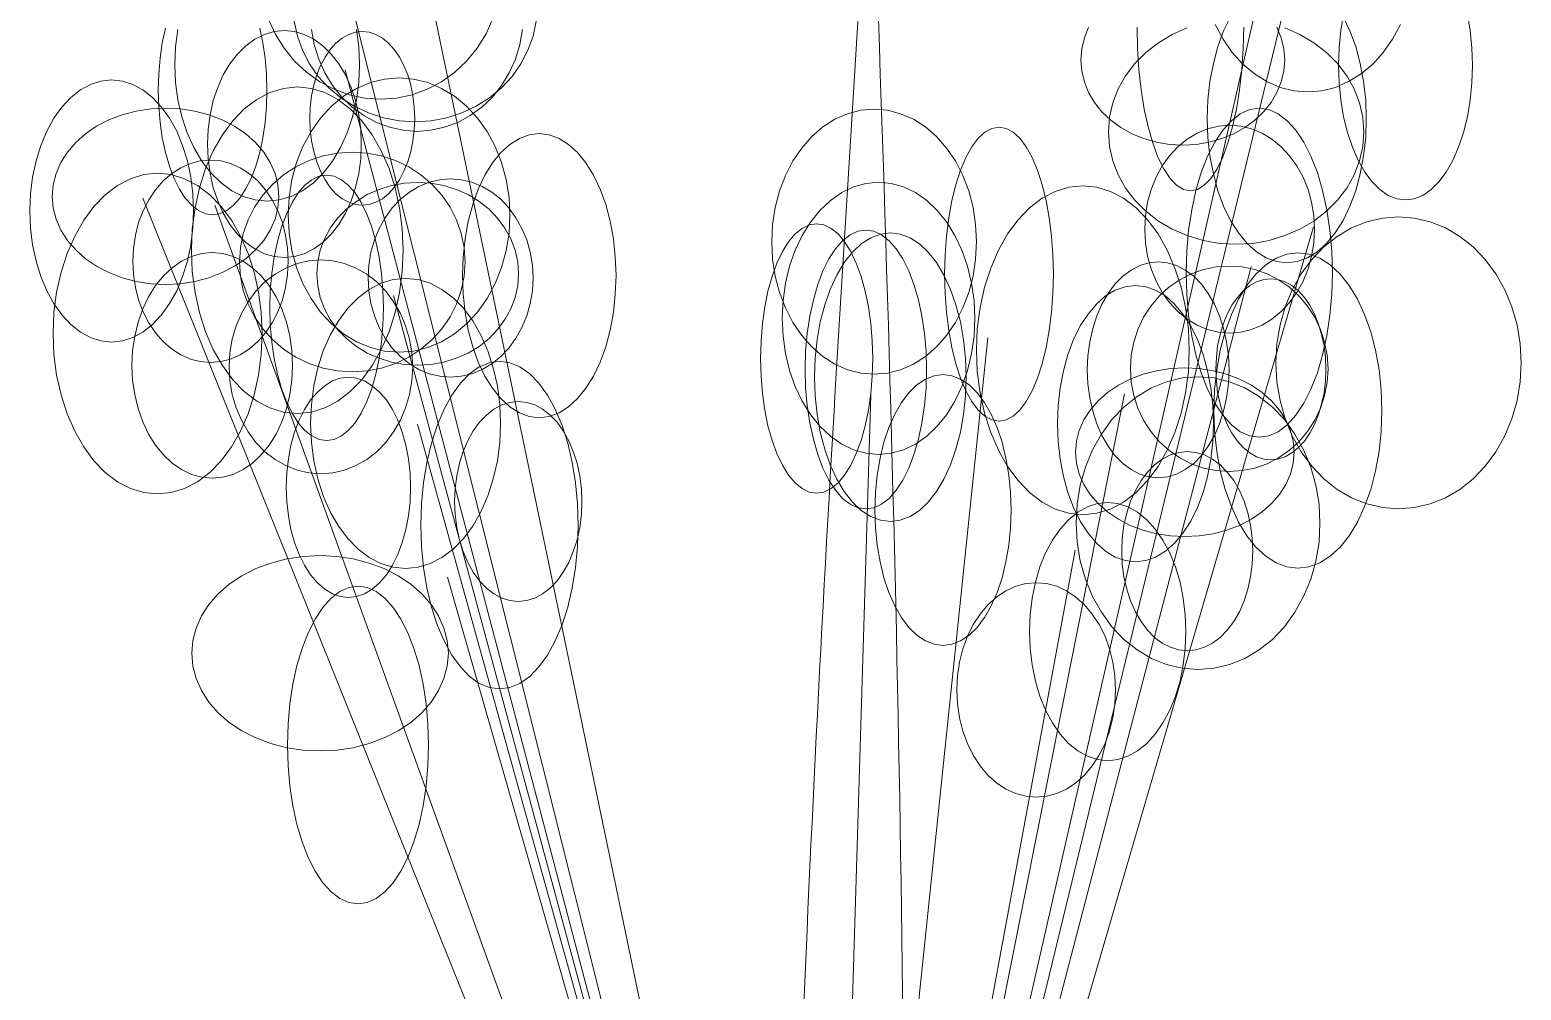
# Model space of a CAD drawing. Header units: millimetres. Extents: x -1800 to 33200, y -8500 to 38400.
# Drawn here: x 1667 to 2911, y 32391 to 33192 of the extents above; entities that cross this region are included whole.
import ezdxf

# ---------------------------------------------------------------- set-up
doc = ezdxf.new("R2010")
doc.units = ezdxf.units.MM
doc.layers.add('E-PLANT', color=3, linetype='Continuous', lineweight=13)

msp = doc.modelspace()

# ---------------------------------------------------------------- linework, layer by layer
at = {"layer": 'E-PLANT'}
for q in [(1798.9, 33759.6), (2818.9, 33647.3), (1978.9, 33329), (2690.4, 33215.1), (1930.2, 33159), (1761.4, 33052), (1821.5, 33046.1), (2737.3, 33028.1), (2685.4, 32994.9), (1970.3, 32970.8), (2465.8, 32935.6), (2579.9, 32888.7), (2368.2, 32887.7), (1990.4, 32863.4), (2538.8, 32758.5), (2015.3, 32735.8)]:
    msp.add_line((2330.8, 31636), q, dxfattribs=at)
for points in [[(2053.3, 33201.7), (2047.5, 33188.9), (2040.1, 33177.1), (2031.3, 33166.3), (2021.4, 33157), (2010.3, 33149), (1998.4, 33142.8), (1985.9, 33138.2), (1972.9, 33135.4), (1959.6, 33134.5), (1946.4, 33135.4), (1933.4, 33138.2), (1920.8, 33142.8), (1908.9, 33149), (1897.9, 33157), (1887.9, 33166.3), (1879.1, 33177.1), (1871.8, 33188.9), (1865.9, 33201.7)], [(2089.3, 33199.6), (2086.7, 33187.2), (2082.5, 33175.3), (2076.6, 33164), (2069.2, 33153.5), (2060.4, 33144), (2050.4, 33135.7), (2039.3, 33128.7), (2027.4, 33123.1), (2014.8, 33119), (2001.7, 33116.6), (1988.5, 33115.7), (1975.2, 33116.6), (1962.1, 33119), (1949.5, 33123.1), (1937.6, 33128.7), (1926.5, 33135.7), (1916.5, 33144), (1907.7, 33153.5), (1900.3, 33164), (1894.5, 33175.3), (1890.2, 33187.2), (1887.6, 33199.6)], [(2762, 33203.3), (2767.7, 33191.5), (2772.6, 33178.4), (2776.4, 33164.3), (2779.2, 33149.4), (2780.9, 33134), (2781.4, 33118.3), (2781.4, 33118.3), (2780.9, 33102.6), (2779.2, 33087.2), (2776.4, 33072.3), (2772.6, 33058.2), (2767.7, 33045.2), (2762, 33033.3), (2755.5, 33023), (2748.3, 33014.2), (2740.5, 33007.3), (2732.3, 33002.2), (2723.8, 32999.2), (2715.1, 32998.1), (2706.5, 32999.2), (2698, 33002.2), (2689.8, 33007.3), (2682, 33014.2), (2674.8, 33023), (2668.2, 33033.3), (2662.5, 33045.2), (2657.7, 33058.2), (2653.9, 33072.3), (2651.1, 33087.2), (2649.4, 33102.6), (2648.8, 33118.3), (2649.4, 33134), (2651.1, 33149.4), (2653.9, 33164.3), (2657.7, 33178.4), (2662.5, 33191.5), (2668.2, 33203.3)], [(2865.7, 33205.7), (2868.1, 33191.8), (2869.5, 33177.4), (2870, 33162.8), (2870, 33162.8), (2869.5, 33148.1), (2868.1, 33133.7), (2865.7, 33119.8), (2862.5, 33106.6), (2858.4, 33094.4), (2853.6, 33083.4), (2848.1, 33073.7), (2842, 33065.5), (2835.5, 33059.1), (2828.6, 33054.3), (2821.4, 33051.5), (2814.1, 33050.5), (2806.8, 33051.5), (2799.6, 33054.3), (2792.7, 33059.1), (2786.2, 33065.5), (2780.1, 33073.7), (2774.6, 33083.4), (2769.8, 33094.4), (2765.7, 33106.6), (2762.5, 33119.8), (2760.1, 33133.7), (2758.7, 33148.1), (2758.2, 33162.8), (2758.7, 33177.4), (2760.1, 33191.8), (2762.5, 33205.7)], [(1858.8, 33193.8), (1861.4, 33181.6), (1863.3, 33168.8), (1864.5, 33155.4), (1864.9, 33141.9), (1864.9, 33141.9), (1864.5, 33128.3), (1863.3, 33115), (1861.4, 33102.2), (1858.8, 33090), (1855.5, 33078.7), (1851.6, 33068.5), (1847.1, 33059.5), (1842.2, 33052), (1836.9, 33046), (1831.3, 33041.6), (1825.4, 33039), (1819.5, 33038.1), (1813.6, 33039), (1807.8, 33041.6), (1802.2, 33046), (1796.8, 33052), (1791.9, 33059.5), (1787.4, 33068.5), (1783.5, 33078.7), (1780.2, 33090), (1777.6, 33102.2), (1775.7, 33115), (1774.6, 33128.3), (1774.2, 33141.9), (1774.6, 33155.4), (1775.7, 33168.8), (1777.6, 33181.6), (1780.2, 33193.8)], [(1939.5, 33192.7), (1941.4, 33178.2), (1942.1, 33163.3), (1942.1, 33163.3), (1941.4, 33148.5), (1939.5, 33133.9), (1936.2, 33119.8), (1931.8, 33106.4), (1926.2, 33094.1), (1919.5, 33082.9), (1912, 33073.1), (1903.6, 33064.8), (1894.5, 33058.2), (1885, 33053.5), (1875.1, 33050.6), (1865.1, 33049.6), (1855, 33050.6), (1845.1, 33053.5), (1835.6, 33058.2), (1826.6, 33064.8), (1818.2, 33073.1), (1810.6, 33082.9), (1804, 33094.1), (1798.4, 33106.4), (1793.9, 33119.8), (1790.7, 33133.9), (1788.7, 33148.5), (1788, 33163.3), (1788.7, 33178.2), (1790.7, 33192.7)], [(2078, 33192.6), (2075.8, 33180.1), (2072.1, 33168), (2066.9, 33156.5), (2060.5, 33145.9), (2052.8, 33136.3), (2044.1, 33127.9), (2034.4, 33120.8), (2024, 33115.2), (2013, 33111.1), (2001.6, 33108.6), (1990, 33107.7), (1978.5, 33108.6), (1967.1, 33111.1), (1956.1, 33115.2), (1945.7, 33120.8), (1936, 33127.9), (1927.3, 33136.3), (1919.6, 33145.9), (1913.2, 33156.5), (1908, 33168), (1904.3, 33180.1), (1902, 33192.6)], [(2706.9, 33194.6), (2710.5, 33185.8), (2712.6, 33176.6), (2713.4, 33167.3), (2713.4, 33167.3), (2712.6, 33158.1), (2710.5, 33148.9), (2706.9, 33140.1), (2702, 33131.8), (2695.8, 33124), (2688.5, 33117), (2680.1, 33110.9), (2670.9, 33105.7), (2660.9, 33101.6), (2650.4, 33098.6), (2639.5, 33096.8), (2628.4, 33096.2), (2617.3, 33096.8), (2606.4, 33098.6), (2595.9, 33101.6), (2585.9, 33105.7), (2576.7, 33110.9), (2568.4, 33117), (2561, 33124), (2554.9, 33131.8), (2549.9, 33140.1), (2546.4, 33148.9), (2544.2, 33158.1), (2543.5, 33167.3), (2544.2, 33176.6), (2546.4, 33185.8), (2549.9, 33194.6)], [(2713.6, 33193.9), (2726.1, 33188.4), (2737.7, 33181.6), (2748.2, 33173.5), (2757.3, 33164.3), (2765.1, 33154.1), (2771.2, 33143.1), (2775.7, 33131.5), (2778.4, 33119.5), (2779.3, 33107.3), (2779.3, 33107.3), (2778.4, 33095), (2775.7, 33083), (2771.2, 33071.4), (2765.1, 33060.4), (2757.3, 33050.2), (2748.2, 33041), (2737.7, 33032.9), (2726.1, 33026.1), (2713.6, 33020.7), (2700.4, 33016.7), (2686.8, 33014.3), (2672.9, 33013.5), (2659, 33014.3), (2645.3, 33016.7), (2632.1, 33020.7), (2619.7, 33026.1), (2608.1, 33032.9), (2597.6, 33041), (2588.4, 33050.2), (2580.7, 33060.4), (2574.5, 33071.4), (2570.1, 33083), (2567.3, 33095), (2566.4, 33107.3), (2567.3, 33119.5), (2570.1, 33131.5), (2574.5, 33143.1), (2580.7, 33154.1), (2588.4, 33164.3), (2597.6, 33173.5), (2608.1, 33181.6), (2619.7, 33188.4), (2632.1, 33193.9)], [(2679.2, 33194.5), (2678.8, 33176.7), (2677.6, 33159.2), (2675.8, 33142.3), (2673.2, 33126.3), (2670, 33111.5), (2666.1, 33098.1), (2661.8, 33086.3), (2657, 33076.4), (2651.7, 33068.5), (2646.2, 33062.8), (2640.6, 33059.3), (2634.8, 33058.1), (2629, 33059.3), (2623.3, 33062.8), (2617.8, 33068.5), (2612.6, 33076.4), (2607.7, 33086.3), (2603.4, 33098.1), (2599.5, 33111.5), (2596.3, 33126.3), (2593.7, 33142.3), (2591.9, 33159.2), (2590.7, 33176.7), (2590.4, 33194.5)], [(2809.8, 33196.8), (2803.3, 33184.6), (2795.6, 33173.5), (2786.9, 33163.8), (2777.2, 33155.7), (2766.7, 33149.2), (2755.7, 33144.4), (2744.3, 33141.6), (2732.6, 33140.6), (2721, 33141.6), (2709.6, 33144.4), (2698.6, 33149.2), (2688.1, 33155.7), (2678.4, 33163.8), (2669.7, 33173.5), (2662, 33184.6), (2655.5, 33196.8)]]:
    msp.add_lwpolyline(points, dxfattribs=at)
for points in [[(1943.5, 33097.1), (1943, 33084.7), (1941.4, 33072.6), (1938.7, 33060.8), (1935, 33049.7), (1930.3, 33039.4), (1924.8, 33030.1), (1918.5, 33021.9), (1911.5, 33015.1), (1904, 33009.6), (1896, 33005.6), (1887.8, 33003.2), (1879.4, 33002.4), (1871, 33003.2), (1862.8, 33005.6), (1854.9, 33009.6), (1847.3, 33015.1), (1840.4, 33021.9), (1834, 33030.1), (1828.5, 33039.4), (1823.9, 33049.7), (1820.1, 33060.8), (1817.4, 33072.6), (1815.8, 33084.7), (1815.3, 33097.1), (1815.8, 33109.4), (1817.4, 33121.6), (1820.1, 33133.3), (1823.9, 33144.4), (1828.5, 33154.7), (1834, 33164), (1840.4, 33172.2), (1847.3, 33179.1), (1854.9, 33184.6), (1862.8, 33188.5), (1871, 33191), (1879.4, 33191.8), (1887.8, 33191), (1896, 33188.5), (1904, 33184.6), (1911.5, 33179.1), (1918.5, 33172.2), (1924.8, 33164), (1930.3, 33154.7), (1935, 33144.4), (1938.7, 33133.3), (1941.4, 33121.6), (1943, 33109.4), (1943.5, 33097.1)], [(1988.1, 33118.5), (1987.7, 33109), (1986.6, 33099.7), (1984.8, 33090.8), (1982.3, 33082.3), (1979.1, 33074.4), (1975.3, 33067.3), (1971, 33061), (1966.2, 33055.7), (1961.1, 33051.5), (1955.7, 33048.5), (1950, 33046.6), (1944.3, 33046), (1938.6, 33046.6), (1933, 33048.5), (1927.6, 33051.5), (1922.4, 33055.7), (1917.7, 33061), (1913.4, 33067.3), (1909.6, 33074.4), (1906.4, 33082.3), (1903.9, 33090.8), (1902, 33099.7), (1900.9, 33109), (1900.5, 33118.5), (1900.9, 33128), (1902, 33137.3), (1903.9, 33146.2), (1906.4, 33154.7), (1909.6, 33162.6), (1913.4, 33169.7), (1917.7, 33176), (1922.4, 33181.3), (1927.6, 33185.5), (1933, 33188.5), (1938.6, 33190.4), (1944.3, 33191), (1950, 33190.4), (1955.7, 33188.5), (1961.1, 33185.5), (1966.2, 33181.3), (1971, 33176), (1975.3, 33169.7), (1979.1, 33162.6), (1982.3, 33154.7), (1984.8, 33146.2), (1986.6, 33137.3), (1987.7, 33128), (1988.1, 33118.5)], [(1803.7, 33041.3), (1803.1, 33027), (1801.3, 33013), (1798.5, 32999.5), (1794.5, 32986.7), (1789.6, 32974.8), (1783.7, 32964), (1777, 32954.6), (1769.5, 32946.7), (1761.5, 32940.3), (1753.1, 32935.7), (1744.3, 32933), (1735.4, 32932), (1726.5, 32933), (1717.8, 32935.7), (1709.3, 32940.3), (1701.3, 32946.7), (1693.9, 32954.6), (1687.2, 32964), (1681.3, 32974.8), (1676.3, 32986.7), (1672.4, 32999.5), (1669.5, 33013), (1667.8, 33027), (1667.2, 33041.3), (1667.8, 33055.6), (1669.5, 33069.6), (1672.4, 33083.1), (1676.3, 33095.9), (1681.3, 33107.8), (1687.2, 33118.6), (1693.9, 33128), (1701.3, 33135.9), (1709.3, 33142.3), (1717.8, 33146.9), (1726.5, 33149.6), (1735.4, 33150.6), (1744.3, 33149.6), (1753.1, 33146.9), (1761.5, 33142.3), (1769.5, 33135.9), (1777, 33128), (1783.7, 33118.6), (1789.6, 33107.8), (1794.5, 33095.9), (1798.5, 33083.1), (1801.3, 33069.6), (1803.1, 33055.6), (1803.7, 33041.3)], [(2067.5, 33037.9), (2066.7, 33022.9), (2064.4, 33008.3), (2060.5, 32994.1), (2055.1, 32980.7), (2048.4, 32968.3), (2040.4, 32957), (2031.3, 32947.2), (2021.3, 32938.8), (2010.4, 32932.2), (1999, 32927.4), (1987.1, 32924.5), (1975, 32923.5), (1963, 32924.5), (1951.1, 32927.4), (1939.6, 32932.2), (1928.8, 32938.8), (1918.7, 32947.2), (1909.6, 32957), (1901.7, 32968.3), (1894.9, 32980.7), (1889.6, 32994.1), (1885.7, 33008.3), (1883.3, 33022.9), (1882.5, 33037.9), (1883.3, 33052.8), (1885.7, 33067.5), (1889.6, 33081.6), (1894.9, 33095), (1901.7, 33107.5), (1909.6, 33118.7), (1918.7, 33128.6), (1928.8, 33136.9), (1939.6, 33143.5), (1951.1, 33148.3), (1963, 33151.2), (1975, 33152.2), (1987.1, 33151.2), (1999, 33148.3), (2010.4, 33143.5), (2021.3, 33136.9), (2031.3, 33128.6), (2040.4, 33118.7), (2048.4, 33107.5), (2055.1, 33095), (2060.5, 33081.6), (2064.4, 33067.5), (2066.7, 33052.8), (2067.5, 33037.9)], [(1978.5, 33008.6), (1977.7, 32990.8), (1975.5, 32973.3), (1971.8, 32956.5), (1966.7, 32940.5), (1960.2, 32925.7), (1952.6, 32912.3), (1943.9, 32900.6), (1934.3, 32890.7), (1924, 32882.8), (1913, 32877.1), (1901.7, 32873.6), (1890.2, 32872.5), (1878.7, 32873.6), (1867.3, 32877.1), (1856.4, 32882.8), (1846, 32890.7), (1836.4, 32900.6), (1827.7, 32912.3), (1820.1, 32925.7), (1813.7, 32940.5), (1808.6, 32956.5), (1804.9, 32973.3), (1802.6, 32990.8), (1801.9, 33008.6), (1802.6, 33026.3), (1804.9, 33043.8), (1808.6, 33060.6), (1813.7, 33076.6), (1820.1, 33091.4), (1827.7, 33104.8), (1836.4, 33116.5), (1846, 33126.4), (1856.4, 33134.3), (1867.3, 33140), (1878.7, 33143.5), (1890.2, 33144.7), (1901.7, 33143.5), (1913, 33140), (1924, 33134.3), (1934.3, 33126.4), (1943.9, 33116.5), (1952.6, 33104.8), (1960.2, 33091.4), (1966.7, 33076.6), (1971.8, 33060.6), (1975.5, 33043.8), (1977.7, 33026.3), (1978.5, 33008.6)], [(1874.8, 33053.5), (1874, 33043.9), (1871.6, 33034.5), (1867.6, 33025.4), (1862.2, 33016.8), (1855.3, 33008.8), (1847.2, 33001.5), (1837.9, 32995.2), (1827.6, 32989.9), (1816.5, 32985.6), (1804.8, 32982.5), (1792.7, 32980.6), (1780.3, 32980), (1768, 32980.6), (1755.9, 32982.5), (1744.2, 32985.6), (1733.1, 32989.9), (1722.8, 32995.2), (1713.5, 33001.5), (1705.4, 33008.8), (1698.5, 33016.8), (1693, 33025.4), (1689.1, 33034.5), (1686.7, 33043.9), (1685.9, 33053.5), (1686.7, 33063.1), (1689.1, 33072.6), (1693, 33081.7), (1698.5, 33090.3), (1705.4, 33098.3), (1713.5, 33105.5), (1722.8, 33111.9), (1733.1, 33117.2), (1744.2, 33121.5), (1755.9, 33124.6), (1768, 33126.5), (1780.3, 33127.1), (1792.7, 33126.5), (1804.8, 33124.6), (1816.5, 33121.5), (1827.6, 33117.2), (1837.9, 33111.9), (1847.2, 33105.5), (1855.3, 33098.3), (1862.2, 33090.3), (1867.6, 33081.7), (1871.6, 33072.6), (1874, 33063.1), (1874.8, 33053.5)], [(2456.5, 33015.7), (2455.7, 33001.2), (2453.6, 32987), (2450, 32973.4), (2445, 32960.4), (2438.8, 32948.4), (2431.5, 32937.5), (2423.1, 32928), (2413.8, 32919.9), (2403.8, 32913.5), (2393.2, 32908.9), (2382.2, 32906.1), (2371.1, 32905.1), (2360, 32906.1), (2349, 32908.9), (2338.4, 32913.5), (2328.4, 32919.9), (2319.1, 32928), (2310.7, 32937.5), (2303.4, 32948.4), (2297.2, 32960.4), (2292.2, 32973.4), (2288.6, 32987), (2286.4, 33001.2), (2285.7, 33015.7), (2286.4, 33030.1), (2288.6, 33044.3), (2292.2, 33058), (2297.2, 33070.9), (2303.4, 33083), (2310.7, 33093.8), (2319.1, 33103.4), (2328.4, 33111.4), (2338.4, 33117.8), (2349, 33122.4), (2360, 33125.3), (2371.1, 33126.2), (2382.2, 33125.3), (2393.2, 33122.4), (2403.8, 33117.8), (2413.8, 33111.4), (2423.1, 33103.4), (2431.5, 33093.8), (2438.8, 33083), (2445, 33070.9), (2450, 33058), (2453.6, 33044.3), (2455.7, 33030.1), (2456.5, 33015.7)], [(2753.2, 32989.8), (2752.6, 32971.9), (2751.1, 32954.3), (2748.5, 32937.3), (2745, 32921.2), (2740.6, 32906.3), (2735.3, 32892.8), (2729.3, 32880.9), (2722.7, 32871), (2715.5, 32863), (2708, 32857.2), (2700.2, 32853.7), (2692.2, 32852.6), (2684.2, 32853.7), (2676.4, 32857.2), (2668.9, 32863), (2661.7, 32871), (2655.1, 32880.9), (2649.1, 32892.8), (2643.8, 32906.3), (2639.4, 32921.2), (2635.9, 32937.3), (2633.3, 32954.3), (2631.8, 32971.9), (2631.2, 32989.8), (2631.8, 33007.7), (2633.3, 33025.3), (2635.9, 33042.3), (2639.4, 33058.4), (2643.8, 33073.4), (2649.1, 33086.9), (2655.1, 33098.7), (2661.7, 33108.7), (2668.9, 33116.6), (2676.4, 33122.4), (2684.2, 33125.9), (2692.2, 33127), (2700.2, 33125.9), (2708, 33122.4), (2715.5, 33116.6), (2722.7, 33108.7), (2729.3, 33098.7), (2735.3, 33086.9), (2740.6, 33073.4), (2745, 33058.4), (2748.5, 33042.3), (2751.1, 33025.3), (2752.6, 33007.7), (2753.2, 32989.8)], [(2520.6, 32988.6), (2520.2, 32972.6), (2519, 32956.8), (2517.1, 32941.6), (2514.5, 32927.3), (2511.2, 32913.9), (2507.3, 32901.8), (2502.8, 32891.3), (2497.9, 32882.4), (2492.6, 32875.3), (2486.9, 32870.1), (2481.1, 32867), (2475.2, 32865.9), (2469.3, 32867), (2463.4, 32870.1), (2457.8, 32875.3), (2452.5, 32882.4), (2447.6, 32891.3), (2443.1, 32901.8), (2439.2, 32913.9), (2435.9, 32927.3), (2433.3, 32941.6), (2431.4, 32956.8), (2430.2, 32972.6), (2429.8, 32988.6), (2430.2, 33004.6), (2431.4, 33020.3), (2433.3, 33035.5), (2435.9, 33049.9), (2439.2, 33063.2), (2443.1, 33075.3), (2447.6, 33085.9), (2452.5, 33094.8), (2457.8, 33101.9), (2463.4, 33107.1), (2469.3, 33110.2), (2475.2, 33111.2), (2481.1, 33110.2), (2486.9, 33107.1), (2492.6, 33101.9), (2497.9, 33094.8), (2502.8, 33085.9), (2507.3, 33075.3), (2511.2, 33063.2), (2514.5, 33049.9), (2517.1, 33035.5), (2519, 33020.3), (2520.2, 33004.6), (2520.6, 32988.6)], [(2738.2, 33026.1), (2737.6, 33014.8), (2735.8, 33003.7), (2732.9, 32993), (2728.8, 32982.8), (2723.6, 32973.4), (2717.5, 32964.9), (2710.5, 32957.4), (2702.8, 32951.1), (2694.5, 32946.1), (2685.8, 32942.4), (2676.7, 32940.2), (2667.5, 32939.5), (2658.2, 32940.2), (2649.1, 32942.4), (2640.4, 32946.1), (2632.1, 32951.1), (2624.4, 32957.4), (2617.4, 32964.9), (2611.3, 32973.4), (2606.2, 32982.8), (2602.1, 32993), (2599.1, 33003.7), (2597.3, 33014.8), (2596.7, 33026.1), (2597.3, 33037.5), (2599.1, 33048.6), (2602.1, 33059.3), (2606.2, 33069.5), (2611.3, 33078.9), (2617.4, 33087.4), (2624.4, 33094.9), (2632.1, 33101.2), (2640.4, 33106.2), (2649.1, 33109.9), (2658.2, 33112.1), (2667.5, 33112.8), (2676.7, 33112.1), (2685.8, 33109.9), (2694.5, 33106.2), (2702.8, 33101.2), (2710.5, 33094.9), (2717.5, 33087.4), (2723.6, 33078.9), (2728.8, 33069.5), (2732.9, 33059.3), (2735.8, 33048.6), (2737.6, 33037.5), (2738.2, 33026.1)], [(2155.9, 32987.4), (2155.3, 32971.9), (2153.7, 32956.7), (2151, 32942), (2147.3, 32928.1), (2142.6, 32915.2), (2137.1, 32903.6), (2130.8, 32893.4), (2123.9, 32884.8), (2116.3, 32877.9), (2108.4, 32872.9), (2100.2, 32869.9), (2091.9, 32868.9), (2083.5, 32869.9), (2075.3, 32872.9), (2067.4, 32877.9), (2059.9, 32884.8), (2052.9, 32893.4), (2046.6, 32903.6), (2041.1, 32915.2), (2036.4, 32928.1), (2032.7, 32942), (2030, 32956.7), (2028.4, 32971.9), (2027.9, 32987.4), (2028.4, 33002.8), (2030, 33018), (2032.7, 33032.7), (2036.4, 33046.6), (2041.1, 33059.5), (2046.6, 33071.1), (2052.9, 33081.4), (2059.9, 33090), (2067.4, 33096.8), (2075.3, 33101.8), (2083.5, 33104.8), (2091.9, 33105.8), (2100.2, 33104.8), (2108.4, 33101.8), (2116.3, 33096.8), (2123.9, 33090), (2130.8, 33081.4), (2137.1, 33071.1), (2142.6, 33059.5), (2147.3, 33046.6), (2151, 33032.7), (2153.7, 33018), (2155.3, 33002.8), (2155.9, 32987.4)], [(2030.1, 32998.7), (2029.3, 32986.8), (2026.9, 32975), (2022.9, 32963.7), (2017.5, 32952.9), (2010.7, 32943), (2002.5, 32934), (1993.3, 32926.1), (1983.1, 32919.4), (1972, 32914.1), (1960.4, 32910.2), (1948.3, 32907.9), (1936, 32907.1), (1923.7, 32907.9), (1911.7, 32910.2), (1900, 32914.1), (1889, 32919.4), (1878.7, 32926.1), (1869.5, 32934), (1861.4, 32943), (1854.5, 32952.9), (1849.1, 32963.7), (1845.1, 32975), (1842.7, 32986.8), (1841.9, 32998.7), (1842.7, 33010.7), (1845.1, 33022.4), (1849.1, 33033.8), (1854.5, 33044.5), (1861.4, 33054.5), (1869.5, 33063.5), (1878.7, 33071.4), (1889, 33078), (1900, 33083.3), (1911.7, 33087.2), (1923.7, 33089.5), (1936, 33090.3), (1948.3, 33089.5), (1960.4, 33087.2), (1972, 33083.3), (1983.1, 33078), (1993.3, 33071.4), (2002.5, 33063.5), (2010.7, 33054.5), (2017.5, 33044.5), (2022.9, 33033.8), (2026.9, 33022.4), (2029.3, 33010.7), (2030.1, 32998.7)], [(1882.6, 32999.3), (1882.1, 32988.3), (1880.4, 32977.5), (1877.7, 32967.1), (1873.9, 32957.2), (1869.2, 32948), (1863.6, 32939.7), (1857.3, 32932.4), (1850.2, 32926.3), (1842.6, 32921.4), (1834.6, 32917.8), (1826.3, 32915.7), (1817.8, 32915), (1809.3, 32915.7), (1801, 32917.8), (1793, 32921.4), (1785.4, 32926.3), (1778.4, 32932.4), (1772, 32939.7), (1766.4, 32948), (1761.7, 32957.2), (1757.9, 32967.1), (1755.2, 32977.5), (1753.5, 32988.3), (1753, 32999.3), (1753.5, 33010.4), (1755.2, 33021.2), (1757.9, 33031.6), (1761.7, 33041.5), (1766.4, 33050.7), (1772, 33059), (1778.4, 33066.3), (1785.4, 33072.4), (1793, 33077.3), (1801, 33080.9), (1809.3, 33083), (1817.8, 33083.7), (1826.3, 33083), (1834.6, 33080.9), (1842.6, 33077.3), (1850.2, 33072.4), (1857.3, 33066.3), (1863.6, 33059), (1869.2, 33050.7), (1873.9, 33041.5), (1877.7, 33031.6), (1880.4, 33021.2), (1882.1, 33010.4), (1882.6, 32999.3)], [(1860.8, 32939), (1860, 32921.6), (1857.8, 32904.4), (1854.1, 32887.9), (1849.1, 32872.2), (1842.8, 32857.6), (1835.3, 32844.5), (1826.7, 32832.9), (1817.2, 32823.2), (1807, 32815.5), (1796.2, 32809.9), (1785, 32806.5), (1773.7, 32805.3), (1762.3, 32806.5), (1751.1, 32809.9), (1740.3, 32815.5), (1730.1, 32823.2), (1720.6, 32832.9), (1712.1, 32844.5), (1704.6, 32857.6), (1698.2, 32872.2), (1693.2, 32887.9), (1689.5, 32904.4), (1687.3, 32921.6), (1686.6, 32939), (1687.3, 32956.5), (1689.5, 32973.6), (1693.2, 32990.2), (1698.2, 33005.9), (1704.6, 33020.4), (1712.1, 33033.6), (1720.6, 33045.1), (1730.1, 33054.8), (1740.3, 33062.6), (1751.1, 33068.2), (1762.3, 33071.6), (1773.7, 33072.8), (1785, 33071.6), (1796.2, 33068.2), (1807, 33062.6), (1817.2, 33054.8), (1826.7, 33045.1), (1835.3, 33033.6), (1842.8, 33020.4), (1849.1, 33005.9), (1854.1, 32990.2), (1857.8, 32973.6), (1860, 32956.5), (1860.8, 32939)], [(1962, 32960.5), (1961.5, 32946.1), (1960.3, 32931.9), (1958.3, 32918.2), (1955.6, 32905.2), (1952.2, 32893.2), (1948.1, 32882.3), (1943.4, 32872.8), (1938.3, 32864.7), (1932.7, 32858.3), (1926.9, 32853.7), (1920.8, 32850.8), (1914.6, 32849.9), (1908.4, 32850.8), (1902.3, 32853.7), (1896.5, 32858.3), (1890.9, 32864.7), (1885.8, 32872.8), (1881.1, 32882.3), (1877, 32893.2), (1873.6, 32905.2), (1870.8, 32918.2), (1868.9, 32931.9), (1867.6, 32946.1), (1867.2, 32960.5), (1867.6, 32974.9), (1868.9, 32989.1), (1870.8, 33002.8), (1873.6, 33015.8), (1877, 33027.8), (1881.1, 33038.7), (1885.8, 33048.3), (1890.9, 33056.3), (1896.5, 33062.7), (1902.3, 33067.3), (1908.4, 33070.2), (1914.6, 33071.1), (1920.8, 33070.2), (1926.9, 33067.3), (1932.7, 33062.7), (1938.3, 33056.3), (1943.4, 33048.3), (1948.1, 33038.7), (1952.2, 33027.8), (1955.6, 33015.8), (1958.3, 33002.8), (1960.3, 32989.1), (1961.5, 32974.9), (1962, 32960.5)], [(2074.6, 32988.8), (2073.9, 32978.9), (2071.7, 32969.1), (2068.2, 32959.6), (2063.3, 32950.7), (2057.2, 32942.4), (2050, 32934.9), (2041.7, 32928.3), (2032.6, 32922.8), (2022.7, 32918.4), (2012.3, 32915.2), (2001.5, 32913.2), (1990.5, 32912.6), (1979.6, 32913.2), (1968.8, 32915.2), (1958.4, 32918.4), (1948.5, 32922.8), (1939.4, 32928.3), (1931.1, 32934.9), (1923.8, 32942.4), (1917.7, 32950.7), (1912.9, 32959.6), (1909.3, 32969.1), (1907.2, 32978.9), (1906.5, 32988.8), (1907.2, 32998.8), (1909.3, 33008.6), (1912.9, 33018), (1917.7, 33027), (1923.8, 33035.3), (1931.1, 33042.8), (1939.4, 33049.3), (1948.5, 33054.9), (1958.4, 33059.3), (1968.8, 33062.5), (1979.6, 33064.4), (1990.5, 33065.1), (2001.5, 33064.4), (2012.3, 33062.5), (2022.7, 33059.3), (2032.6, 33054.9), (2041.7, 33049.3), (2050, 33042.8), (2057.2, 33035.3), (2063.3, 33027), (2068.2, 33018), (2071.7, 33008.6), (2073.9, 32998.8), (2074.6, 32988.8)], [(2086.7, 32985.4), (2086.2, 32974.7), (2084.4, 32964.1), (2081.5, 32953.8), (2077.5, 32944.1), (2072.5, 32935.1), (2066.6, 32927), (2059.8, 32919.9), (2052.4, 32913.9), (2044.3, 32909.1), (2035.8, 32905.6), (2026.9, 32903.5), (2018, 32902.8), (2009, 32903.5), (2000.2, 32905.6), (1991.6, 32909.1), (1983.6, 32913.9), (1976.1, 32919.9), (1969.3, 32927), (1963.4, 32935.1), (1958.4, 32944.1), (1954.4, 32953.8), (1951.5, 32964.1), (1949.8, 32974.7), (1949.2, 32985.4), (1949.8, 32996.2), (1951.5, 33006.8), (1954.4, 33017.1), (1958.4, 33026.8), (1963.4, 33035.7), (1969.3, 33043.9), (1976.1, 33051), (1983.6, 33057), (1991.6, 33061.8), (2000.2, 33065.3), (2009, 33067.4), (2018, 33068.1), (2026.9, 33067.4), (2035.8, 33065.3), (2044.3, 33061.8), (2052.4, 33057), (2059.8, 33051), (2066.6, 33043.9), (2072.5, 33035.7), (2077.5, 33026.8), (2081.5, 33017.1), (2084.4, 33006.8), (2086.2, 32996.2), (2086.7, 32985.4)], [(2455.1, 32951.8), (2454.4, 32936.9), (2452.3, 32922.4), (2449, 32908.3), (2444.3, 32895), (2438.5, 32882.7), (2431.6, 32871.5), (2423.7, 32861.7), (2414.9, 32853.5), (2405.5, 32846.9), (2395.6, 32842.1), (2385.3, 32839.2), (2374.8, 32838.3), (2364.3, 32839.2), (2354, 32842.1), (2344.1, 32846.9), (2334.6, 32853.5), (2325.9, 32861.7), (2318, 32871.5), (2311.1, 32882.7), (2305.3, 32895), (2300.6, 32908.3), (2297.2, 32922.4), (2295.2, 32936.9), (2294.5, 32951.8), (2295.2, 32966.6), (2297.2, 32981.1), (2300.6, 32995.2), (2305.3, 33008.5), (2311.1, 33020.8), (2318, 33032), (2325.9, 33041.8), (2334.6, 33050), (2344.1, 33056.6), (2354, 33061.4), (2364.3, 33064.3), (2374.8, 33065.2), (2385.3, 33064.3), (2395.6, 33061.4), (2405.5, 33056.6), (2414.9, 33050), (2423.7, 33041.8), (2431.6, 33032), (2438.5, 33020.8), (2444.3, 33008.5), (2449, 32995.2), (2452.3, 32981.1), (2454.4, 32966.6), (2455.1, 32951.8)], [(2633.8, 32925.2), (2633.1, 32907.3), (2630.8, 32889.7), (2627.1, 32872.7), (2621.9, 32856.6), (2615.5, 32841.7), (2607.8, 32828.2), (2599.1, 32816.4), (2589.5, 32806.4), (2579.1, 32798.5), (2568.1, 32792.7), (2556.7, 32789.2), (2545.1, 32788), (2533.5, 32789.2), (2522.1, 32792.7), (2511.1, 32798.5), (2500.7, 32806.4), (2491.1, 32816.4), (2482.4, 32828.2), (2474.7, 32841.7), (2468.3, 32856.6), (2463.1, 32872.7), (2459.4, 32889.7), (2457.1, 32907.3), (2456.4, 32925.2), (2457.1, 32943.1), (2459.4, 32960.7), (2463.1, 32977.7), (2468.3, 32993.7), (2474.7, 33008.7), (2482.4, 33022.1), (2491.1, 33034), (2500.7, 33043.9), (2511.1, 33051.9), (2522.1, 33057.6), (2533.5, 33061.1), (2545.1, 33062.3), (2556.7, 33061.1), (2568.1, 33057.6), (2579.1, 33051.9), (2589.5, 33043.9), (2599.1, 33034), (2607.8, 33022.1), (2615.5, 33008.7), (2621.9, 32993.7), (2627.1, 32977.7), (2630.8, 32960.7), (2633.1, 32943.1), (2633.8, 32925.2)], [(2369.9, 32918.3), (2369.5, 32903.6), (2368.3, 32889.2), (2366.3, 32875.3), (2363.6, 32862.1), (2360.2, 32849.9), (2356.2, 32838.9), (2351.6, 32829.2), (2346.5, 32821), (2341, 32814.5), (2335.2, 32809.8), (2329.2, 32806.9), (2323.1, 32806), (2317, 32806.9), (2311, 32809.8), (2305.2, 32814.5), (2299.8, 32821), (2294.7, 32829.2), (2290.1, 32838.9), (2286, 32849.9), (2282.6, 32862.1), (2279.9, 32875.3), (2278, 32889.2), (2276.8, 32903.6), (2276.4, 32918.3), (2276.8, 32933), (2278, 32947.4), (2279.9, 32961.3), (2282.6, 32974.5), (2286, 32986.7), (2290.1, 32997.7), (2294.7, 33007.4), (2299.8, 33015.6), (2305.2, 33022.1), (2311, 33026.8), (2317, 33029.7), (2323.1, 33030.6), (2329.2, 33029.7), (2335.2, 33026.8), (2341, 33022.1), (2346.5, 33015.6), (2351.6, 33007.4), (2356.2, 32997.7), (2360.2, 32986.7), (2363.6, 32974.5), (2366.3, 32961.3), (2368.3, 32947.4), (2369.5, 32933), (2369.9, 32918.3)], [(2414.8, 32909.1), (2414.4, 32893.9), (2413.1, 32879), (2410.9, 32864.6), (2408, 32850.9), (2404.3, 32838.3), (2400, 32826.9), (2395, 32816.8), (2389.5, 32808.4), (2383.6, 32801.6), (2377.3, 32796.8), (2370.8, 32793.8), (2364.2, 32792.8), (2357.6, 32793.8), (2351.1, 32796.8), (2344.8, 32801.6), (2338.9, 32808.4), (2333.4, 32816.8), (2328.4, 32826.9), (2324.1, 32838.3), (2320.4, 32850.9), (2317.5, 32864.6), (2315.3, 32879), (2314, 32893.9), (2313.6, 32909.1), (2314, 32924.3), (2315.3, 32939.2), (2317.5, 32953.6), (2320.4, 32967.2), (2324.1, 32979.9), (2328.4, 32991.3), (2333.4, 33001.3), (2338.9, 33009.8), (2344.8, 33016.5), (2351.1, 33021.4), (2357.6, 33024.4), (2364.2, 33025.4), (2370.8, 33024.4), (2377.3, 33021.4), (2383.6, 33016.5), (2389.5, 33009.8), (2395, 33001.3), (2400, 32991.3), (2404.3, 32979.9), (2408, 32967.2), (2410.9, 32953.6), (2413.1, 32939.2), (2414.4, 32924.3), (2414.8, 32909.1)], [(2910.5, 32914.6), (2909.7, 32898.7), (2907.1, 32883.1), (2902.8, 32868), (2896.8, 32853.7), (2889.4, 32840.5), (2880.6, 32828.5), (2870.5, 32818), (2859.4, 32809.1), (2847.4, 32802.1), (2834.7, 32797), (2821.6, 32793.9), (2808.3, 32792.8), (2794.9, 32793.9), (2781.8, 32797), (2769.1, 32802.1), (2757.1, 32809.1), (2746, 32818), (2735.9, 32828.5), (2727.1, 32840.5), (2719.7, 32853.7), (2713.8, 32868), (2709.5, 32883.1), (2706.9, 32898.7), (2706, 32914.6), (2706.9, 32930.5), (2709.5, 32946.2), (2713.8, 32961.3), (2719.7, 32975.6), (2727.1, 32988.8), (2735.9, 33000.8), (2746, 33011.3), (2757.1, 33020.1), (2769.1, 33027.2), (2781.8, 33032.3), (2794.9, 33035.4), (2808.3, 33036.5), (2821.6, 33035.4), (2834.7, 33032.3), (2847.4, 33027.2), (2859.4, 33020.1), (2870.5, 33011.3), (2880.6, 33000.8), (2889.4, 32988.8), (2896.8, 32975.6), (2902.8, 32961.3), (2907.1, 32946.2), (2909.7, 32930.5), (2910.5, 32914.6)], [(2447.8, 32902.7), (2447.3, 32887), (2445.7, 32871.6), (2443, 32856.7), (2439.3, 32842.6), (2434.8, 32829.5), (2429.3, 32817.7), (2423.1, 32807.3), (2416.2, 32798.5), (2408.8, 32791.6), (2401, 32786.5), (2392.9, 32783.5), (2384.6, 32782.4), (2376.4, 32783.5), (2368.3, 32786.5), (2360.4, 32791.6), (2353, 32798.5), (2346.1, 32807.3), (2339.9, 32817.7), (2334.5, 32829.5), (2329.9, 32842.6), (2326.2, 32856.7), (2323.6, 32871.6), (2322, 32887), (2321.4, 32902.7), (2322, 32918.4), (2323.6, 32933.9), (2326.2, 32948.8), (2329.9, 32962.9), (2334.5, 32975.9), (2339.9, 32987.8), (2346.1, 32998.2), (2353, 33006.9), (2360.4, 33013.9), (2368.3, 33018.9), (2376.4, 33022), (2384.6, 33023), (2392.9, 33022), (2401, 33018.9), (2408.8, 33013.9), (2416.2, 33006.9), (2423.1, 32998.2), (2429.3, 32987.8), (2434.8, 32975.9), (2439.3, 32962.9), (2443, 32948.8), (2445.7, 32933.9), (2447.3, 32918.4), (2447.8, 32902.7)], [(1886.3, 32912.5), (1885.7, 32900.2), (1884, 32888.2), (1881.2, 32876.5), (1877.3, 32865.5), (1872.5, 32855.2), (1866.7, 32846), (1860.1, 32837.9), (1852.8, 32831), (1845, 32825.6), (1836.7, 32821.6), (1828.1, 32819.2), (1819.3, 32818.4), (1810.6, 32819.2), (1802, 32821.6), (1793.7, 32825.6), (1785.8, 32831), (1778.5, 32837.9), (1772, 32846), (1766.2, 32855.2), (1761.3, 32865.5), (1757.4, 32876.5), (1754.6, 32888.2), (1752.9, 32900.2), (1752.3, 32912.5), (1752.9, 32924.8), (1754.6, 32936.9), (1757.4, 32948.5), (1761.3, 32959.6), (1766.2, 32969.8), (1772, 32979.1), (1778.5, 32987.2), (1785.8, 32994), (1793.7, 32999.5), (1802, 33003.4), (1810.6, 33005.8), (1819.3, 33006.6), (1828.1, 33005.8), (1836.7, 33003.4), (1845, 32999.5), (1852.8, 32994), (1860.1, 32987.2), (1866.7, 32979.1), (1872.5, 32969.8), (1877.3, 32959.6), (1881.2, 32948.5), (1884, 32936.9), (1885.7, 32924.8), (1886.3, 32912.5)], [(1986.4, 32911.3), (1985.7, 32899.7), (1983.7, 32888.2), (1980.5, 32877.2), (1976.1, 32866.7), (1970.5, 32857), (1963.9, 32848.2), (1956.4, 32840.5), (1948.1, 32834), (1939.1, 32828.9), (1929.6, 32825.1), (1919.8, 32822.8), (1909.8, 32822.1), (1899.8, 32822.8), (1890, 32825.1), (1880.5, 32828.9), (1871.6, 32834), (1863.2, 32840.5), (1855.7, 32848.2), (1849.1, 32857), (1843.6, 32866.7), (1839.1, 32877.2), (1835.9, 32888.2), (1834, 32899.7), (1833.3, 32911.3), (1834, 32923), (1835.9, 32934.4), (1839.1, 32945.5), (1843.6, 32955.9), (1849.1, 32965.6), (1855.7, 32974.4), (1863.2, 32982.1), (1871.6, 32988.6), (1880.5, 32993.7), (1890, 32997.5), (1899.8, 32999.8), (1909.8, 33000.5), (1919.8, 32999.8), (1929.6, 32997.5), (1939.1, 32993.7), (1948.1, 32988.6), (1956.4, 32982.1), (1963.9, 32974.4), (1970.5, 32965.6), (1976.1, 32955.9), (1980.5, 32945.5), (1983.7, 32934.4), (1985.7, 32923), (1986.4, 32911.3)], [(2794.5, 32874.8), (2793.9, 32857.7), (2792.1, 32840.8), (2789.1, 32824.5), (2785.1, 32809.1), (2780, 32794.8), (2774, 32781.9), (2767.1, 32770.5), (2759.5, 32761), (2751.2, 32753.4), (2742.6, 32747.9), (2733.6, 32744.5), (2724.4, 32743.4), (2715.3, 32744.5), (2706.3, 32747.9), (2697.6, 32753.4), (2689.4, 32761), (2681.8, 32770.5), (2674.9, 32781.9), (2668.9, 32794.8), (2663.8, 32809.1), (2659.7, 32824.5), (2656.8, 32840.8), (2655, 32857.7), (2654.4, 32874.8), (2655, 32892), (2656.8, 32908.9), (2659.7, 32925.2), (2663.8, 32940.6), (2668.9, 32954.9), (2674.9, 32967.8), (2681.8, 32979.2), (2689.4, 32988.7), (2697.6, 32996.3), (2706.3, 33001.8), (2715.3, 33005.2), (2724.4, 33006.3), (2733.6, 33005.2), (2742.6, 33001.8), (2751.2, 32996.3), (2759.5, 32988.7), (2767.1, 32979.2), (2774, 32967.8), (2780, 32954.9), (2785.1, 32940.6), (2789.1, 32925.2), (2792.1, 32908.9), (2793.9, 32892), (2794.5, 32874.8)], [(2667.1, 32908.8), (2666.5, 32897.1), (2665, 32885.5), (2662.5, 32874.4), (2659.1, 32863.8), (2654.8, 32854), (2649.7, 32845.2), (2643.9, 32837.4), (2637.5, 32830.8), (2630.5, 32825.6), (2623.2, 32821.8), (2615.6, 32819.6), (2607.9, 32818.8), (2600.2, 32819.6), (2592.6, 32821.8), (2585.3, 32825.6), (2578.3, 32830.8), (2571.9, 32837.4), (2566.1, 32845.2), (2561, 32854), (2556.7, 32863.8), (2553.3, 32874.4), (2550.8, 32885.5), (2549.3, 32897.1), (2548.8, 32908.8), (2549.3, 32920.6), (2550.8, 32932.1), (2553.3, 32943.3), (2556.7, 32953.8), (2561, 32963.6), (2566.1, 32972.5), (2571.9, 32980.3), (2578.3, 32986.8), (2585.3, 32992), (2592.6, 32995.8), (2600.2, 32998.1), (2607.9, 32998.9), (2615.6, 32998.1), (2623.2, 32995.8), (2630.5, 32992), (2637.5, 32986.8), (2643.9, 32980.3), (2649.7, 32972.5), (2654.8, 32963.6), (2659.1, 32953.8), (2662.5, 32943.3), (2665, 32932.1), (2666.5, 32920.6), (2667.1, 32908.8)], [(2749.5, 32909.7), (2748.8, 32898.5), (2746.7, 32887.5), (2743.3, 32876.9), (2738.5, 32866.9), (2732.5, 32857.5), (2725.4, 32849.1), (2717.3, 32841.7), (2708.3, 32835.5), (2698.7, 32830.5), (2688.4, 32826.9), (2677.9, 32824.8), (2667.1, 32824), (2656.3, 32824.8), (2645.8, 32826.9), (2635.5, 32830.5), (2625.9, 32835.5), (2616.9, 32841.7), (2608.8, 32849.1), (2601.7, 32857.5), (2595.7, 32866.9), (2590.9, 32876.9), (2587.5, 32887.5), (2585.4, 32898.5), (2584.7, 32909.7), (2585.4, 32920.9), (2587.5, 32931.9), (2590.9, 32942.5), (2595.7, 32952.6), (2601.7, 32961.9), (2608.8, 32970.3), (2616.9, 32977.7), (2625.9, 32983.9), (2635.5, 32988.9), (2645.8, 32992.5), (2656.3, 32994.7), (2667.1, 32995.4), (2677.9, 32994.7), (2688.4, 32992.5), (2698.7, 32988.9), (2708.3, 32983.9), (2717.3, 32977.7), (2725.4, 32970.3), (2732.5, 32961.9), (2738.5, 32952.6), (2743.3, 32942.5), (2746.7, 32931.9), (2748.8, 32920.9), (2749.5, 32909.7)], [(2059.7, 32864.1), (2059, 32848.3), (2057, 32832.8), (2053.6, 32817.8), (2049.1, 32803.6), (2043.3, 32790.4), (2036.5, 32778.5), (2028.7, 32768.1), (2020.1, 32759.3), (2010.8, 32752.3), (2000.9, 32747.2), (1990.8, 32744.1), (1980.4, 32743.1), (1970.1, 32744.1), (1959.9, 32747.2), (1950.1, 32752.3), (1940.8, 32759.3), (1932.2, 32768.1), (1924.4, 32778.5), (1917.6, 32790.4), (1911.8, 32803.6), (1907.2, 32817.8), (1903.9, 32832.8), (1901.9, 32848.3), (1901.2, 32864.1), (1901.9, 32879.9), (1903.9, 32895.4), (1907.2, 32910.4), (1911.8, 32924.6), (1917.6, 32937.8), (1924.4, 32949.7), (1932.2, 32960.1), (1940.8, 32968.9), (1950.1, 32975.9), (1959.9, 32981), (1970.1, 32984.1), (1980.4, 32985.1), (1990.8, 32984.1), (2000.9, 32981), (2010.8, 32975.9), (2020.1, 32968.9), (2028.7, 32960.1), (2036.5, 32949.7), (2043.3, 32937.8), (2049.1, 32924.6), (2053.6, 32910.4), (2057, 32895.4), (2059, 32879.9), (2059.7, 32864.1)], [(2654, 32864), (2653.5, 32848.9), (2651.8, 32834.2), (2649.1, 32819.9), (2645.3, 32806.4), (2640.6, 32793.9), (2635, 32782.5), (2628.6, 32772.6), (2621.5, 32764.2), (2613.9, 32757.6), (2605.8, 32752.7), (2597.5, 32749.8), (2589, 32748.8), (2580.5, 32749.8), (2572.1, 32752.7), (2564.1, 32757.6), (2556.4, 32764.2), (2549.4, 32772.6), (2543, 32782.5), (2537.4, 32793.9), (2532.6, 32806.4), (2528.9, 32819.9), (2526.1, 32834.2), (2524.5, 32848.9), (2523.9, 32864), (2524.5, 32879), (2526.1, 32893.8), (2528.9, 32908), (2532.6, 32921.5), (2537.4, 32934.1), (2543, 32945.4), (2549.4, 32955.3), (2556.4, 32963.7), (2564.1, 32970.4), (2572.1, 32975.2), (2580.5, 32978.1), (2589, 32979.1), (2597.5, 32978.1), (2605.8, 32975.2), (2613.9, 32970.4), (2621.5, 32963.7), (2628.6, 32955.3), (2635, 32945.4), (2640.6, 32934.1), (2645.3, 32921.5), (2649.1, 32908), (2651.8, 32893.8), (2653.5, 32879), (2654, 32864)], [(2747.7, 32909.3), (2747.3, 32899.4), (2746.2, 32889.7), (2744.2, 32880.4), (2741.6, 32871.5), (2738.3, 32863.3), (2734.3, 32855.9), (2729.8, 32849.4), (2724.8, 32843.9), (2719.4, 32839.5), (2713.7, 32836.3), (2707.8, 32834.4), (2701.9, 32833.8), (2695.9, 32834.4), (2690, 32836.3), (2684.3, 32839.5), (2678.9, 32843.9), (2673.9, 32849.4), (2669.4, 32855.9), (2665.4, 32863.3), (2662.1, 32871.5), (2659.5, 32880.4), (2657.5, 32889.7), (2656.4, 32899.4), (2656, 32909.3), (2656.4, 32919.1), (2657.5, 32928.8), (2659.5, 32938.2), (2662.1, 32947), (2665.4, 32955.3), (2669.4, 32962.7), (2673.9, 32969.2), (2678.9, 32974.7), (2684.3, 32979.1), (2690, 32982.2), (2695.9, 32984.2), (2701.9, 32984.8), (2707.8, 32984.2), (2713.7, 32982.2), (2719.4, 32979.1), (2724.8, 32974.7), (2729.8, 32969.2), (2734.3, 32962.7), (2738.3, 32955.3), (2741.6, 32947), (2744.2, 32938.2), (2746.2, 32928.8), (2747.3, 32919.1), (2747.7, 32909.3)], [(2124.4, 32779.3), (2123.9, 32761.5), (2122.2, 32743.9), (2119.4, 32727), (2115.6, 32711), (2110.9, 32696.1), (2105.2, 32682.7), (2098.8, 32670.9), (2091.6, 32661), (2083.9, 32653.1), (2075.8, 32647.3), (2067.4, 32643.9), (2058.8, 32642.7), (2050.3, 32643.9), (2041.9, 32647.3), (2033.7, 32653.1), (2026.1, 32661), (2018.9, 32670.9), (2012.5, 32682.7), (2006.8, 32696.1), (2002.1, 32711), (1998.3, 32727), (1995.5, 32743.9), (1993.8, 32761.5), (1993.3, 32779.3), (1993.8, 32797.1), (1995.5, 32814.6), (1998.3, 32831.6), (2002.1, 32847.6), (2006.8, 32862.4), (2012.5, 32875.9), (2018.9, 32887.7), (2026.1, 32897.6), (2033.7, 32905.5), (2041.9, 32911.2), (2050.3, 32914.7), (2058.8, 32915.9), (2067.4, 32914.7), (2075.8, 32911.2), (2083.9, 32905.5), (2091.6, 32897.6), (2098.8, 32887.7), (2105.2, 32875.9), (2110.9, 32862.4), (2115.6, 32847.6), (2119.4, 32831.6), (2122.2, 32814.6), (2123.9, 32797.1), (2124.4, 32779.3)], [(1984.6, 32810.8), (1984.2, 32798.8), (1982.9, 32787), (1980.7, 32775.7), (1977.7, 32764.9), (1973.9, 32754.9), (1969.5, 32745.9), (1964.4, 32737.9), (1958.7, 32731.3), (1952.6, 32726), (1946.2, 32722.1), (1939.6, 32719.7), (1932.8, 32719), (1926, 32719.7), (1919.4, 32722.1), (1913, 32726), (1906.9, 32731.3), (1901.2, 32737.9), (1896.1, 32745.9), (1891.7, 32754.9), (1887.9, 32764.9), (1884.9, 32775.7), (1882.7, 32787), (1881.4, 32798.8), (1881, 32810.8), (1881.4, 32822.8), (1882.7, 32834.6), (1884.9, 32845.9), (1887.9, 32856.7), (1891.7, 32866.7), (1896.1, 32875.7), (1901.2, 32883.7), (1906.9, 32890.3), (1913, 32895.6), (1919.4, 32899.5), (1926, 32901.9), (1932.8, 32902.6), (1939.6, 32901.9), (1946.2, 32899.5), (1952.6, 32895.6), (1958.7, 32890.3), (1964.4, 32883.7), (1969.5, 32875.7), (1973.9, 32866.7), (1977.7, 32856.7), (1980.7, 32845.9), (1982.9, 32834.6), (1984.2, 32822.8), (1984.6, 32810.8)], [(2485.3, 32791.9), (2484.8, 32777.1), (2483.4, 32762.6), (2481, 32748.6), (2477.7, 32735.4), (2473.6, 32723.1), (2468.7, 32712), (2463.1, 32702.2), (2456.9, 32694), (2450.2, 32687.5), (2443.2, 32682.7), (2435.9, 32679.9), (2428.5, 32678.9), (2421.1, 32679.9), (2413.8, 32682.7), (2406.8, 32687.5), (2400.1, 32694), (2393.9, 32702.2), (2388.3, 32712), (2383.4, 32723.1), (2379.3, 32735.4), (2376, 32748.6), (2373.6, 32762.6), (2372.2, 32777.1), (2371.7, 32791.9), (2372.2, 32806.6), (2373.6, 32821.1), (2376, 32835.1), (2379.3, 32848.4), (2383.4, 32860.7), (2388.3, 32871.8), (2393.9, 32881.5), (2400.1, 32889.7), (2406.8, 32896.3), (2413.8, 32901), (2421.1, 32903.9), (2428.5, 32904.9), (2435.9, 32903.9), (2443.2, 32901), (2450.2, 32896.3), (2456.9, 32889.7), (2463.1, 32881.5), (2468.7, 32871.8), (2473.6, 32860.7), (2477.7, 32848.4), (2481, 32835.1), (2483.4, 32821.1), (2484.8, 32806.6), (2485.3, 32791.9)], [(2721.3, 32840.1), (2720.5, 32830.9), (2718.2, 32821.9), (2714.4, 32813.1), (2709.1, 32804.9), (2702.5, 32797.2), (2694.6, 32790.3), (2685.7, 32784.2), (2675.7, 32779.1), (2665, 32775), (2653.8, 32772.1), (2642.1, 32770.3), (2630.2, 32769.7), (2618.3, 32770.3), (2606.6, 32772.1), (2595.3, 32775), (2584.6, 32779.1), (2574.7, 32784.2), (2565.7, 32790.3), (2557.8, 32797.2), (2551.2, 32804.9), (2545.9, 32813.1), (2542.1, 32821.9), (2539.8, 32830.9), (2539, 32840.1), (2539.8, 32849.3), (2542.1, 32858.3), (2545.9, 32867.1), (2551.2, 32875.3), (2557.8, 32883), (2565.7, 32889.9), (2574.7, 32896), (2584.6, 32901.1), (2595.3, 32905.2), (2606.6, 32908.1), (2618.3, 32909.9), (2630.2, 32910.5), (2642.1, 32909.9), (2653.8, 32908.1), (2665, 32905.2), (2675.7, 32901.1), (2685.7, 32896), (2694.6, 32889.9), (2702.5, 32883), (2709.1, 32875.3), (2714.4, 32867.1), (2718.2, 32858.3), (2720.5, 32849.3), (2721.3, 32840.1)], [(2742.8, 32780.9), (2742, 32765), (2739.4, 32749.3), (2735.1, 32734.2), (2729.2, 32719.9), (2721.8, 32706.6), (2713.1, 32694.6), (2703.1, 32684), (2692, 32675.2), (2680.1, 32668.1), (2667.5, 32663), (2654.5, 32659.9), (2641.2, 32658.8), (2627.9, 32659.9), (2614.9, 32663), (2602.3, 32668.1), (2590.4, 32675.2), (2579.3, 32684), (2569.3, 32694.6), (2560.6, 32706.6), (2553.2, 32719.9), (2547.3, 32734.2), (2543, 32749.3), (2540.4, 32765), (2539.6, 32780.9), (2540.4, 32796.9), (2543, 32812.5), (2547.3, 32827.6), (2553.2, 32842), (2560.6, 32855.2), (2569.3, 32867.3), (2579.3, 32877.8), (2590.4, 32886.7), (2602.3, 32893.7), (2614.9, 32898.9), (2627.9, 32902), (2641.2, 32903), (2654.5, 32902), (2667.5, 32898.9), (2680.1, 32893.7), (2692, 32886.7), (2703.1, 32877.8), (2713.1, 32867.3), (2721.8, 32855.2), (2729.2, 32842), (2735.1, 32827.6), (2739.4, 32812.5), (2742, 32796.9), (2742.8, 32780.9)], [(2127.4, 32799), (2127, 32788.1), (2125.6, 32777.4), (2123.4, 32767.1), (2120.3, 32757.3), (2116.5, 32748.2), (2111.9, 32740), (2106.7, 32732.8), (2100.9, 32726.8), (2094.7, 32722), (2088.1, 32718.5), (2081.3, 32716.3), (2074.4, 32715.6), (2067.5, 32716.3), (2060.7, 32718.5), (2054.1, 32722), (2047.9, 32726.8), (2042.1, 32732.8), (2036.9, 32740), (2032.3, 32748.2), (2028.4, 32757.3), (2025.4, 32767.1), (2023.1, 32777.4), (2021.8, 32788.1), (2021.3, 32799), (2021.8, 32809.8), (2023.1, 32820.5), (2025.4, 32830.9), (2028.4, 32840.6), (2032.3, 32849.7), (2036.9, 32857.9), (2042.1, 32865.1), (2047.9, 32871.1), (2054.1, 32876), (2060.7, 32879.5), (2067.5, 32881.6), (2074.4, 32882.3), (2081.3, 32881.6), (2088.1, 32879.5), (2094.7, 32876), (2100.9, 32871.1), (2106.7, 32865.1), (2111.9, 32857.9), (2116.5, 32849.7), (2120.3, 32840.6), (2123.4, 32830.9), (2125.6, 32820.5), (2127, 32809.8), (2127.4, 32799)], [(2686.9, 32757.7), (2686.4, 32746.8), (2685, 32736.2), (2682.7, 32725.9), (2679.6, 32716.1), (2675.6, 32707.1), (2670.9, 32698.9), (2665.5, 32691.8), (2659.6, 32685.7), (2653.2, 32680.9), (2646.4, 32677.4), (2639.4, 32675.3), (2632.2, 32674.6), (2625.1, 32675.3), (2618.1, 32677.4), (2611.3, 32680.9), (2604.9, 32685.7), (2599, 32691.8), (2593.6, 32698.9), (2588.9, 32707.1), (2584.9, 32716.1), (2581.7, 32725.9), (2579.4, 32736.2), (2578, 32746.8), (2577.6, 32757.7), (2578, 32768.5), (2579.4, 32779.2), (2581.7, 32789.5), (2584.9, 32799.2), (2588.9, 32808.2), (2593.6, 32816.4), (2599, 32823.6), (2604.9, 32829.6), (2611.3, 32834.4), (2618.1, 32837.9), (2625.1, 32840), (2632.2, 32840.7), (2639.4, 32840), (2646.4, 32837.9), (2653.2, 32834.4), (2659.6, 32829.6), (2665.5, 32823.6), (2670.9, 32816.4), (2675.6, 32808.2), (2679.6, 32799.2), (2682.7, 32789.5), (2685, 32779.2), (2686.4, 32768.5), (2686.9, 32757.7)], [(2631, 32690.6), (2630.5, 32676.5), (2628.8, 32662.7), (2626.1, 32649.3), (2622.3, 32636.7), (2617.6, 32625), (2611.9, 32614.4), (2605.5, 32605.1), (2598.4, 32597.3), (2590.8, 32591), (2582.7, 32586.5), (2574.3, 32583.8), (2565.8, 32582.8), (2557.3, 32583.8), (2548.9, 32586.5), (2540.8, 32591), (2533.2, 32597.3), (2526.1, 32605.1), (2519.7, 32614.4), (2514, 32625), (2509.3, 32636.7), (2505.5, 32649.3), (2502.8, 32662.7), (2501.1, 32676.5), (2500.6, 32690.6), (2501.1, 32704.6), (2502.8, 32718.4), (2505.5, 32731.8), (2509.3, 32744.4), (2514, 32756.1), (2519.7, 32766.7), (2526.1, 32776), (2533.2, 32783.8), (2540.8, 32790.1), (2548.9, 32794.6), (2557.3, 32797.4), (2565.8, 32798.3), (2574.3, 32797.4), (2582.7, 32794.6), (2590.8, 32790.1), (2598.4, 32783.8), (2605.5, 32776), (2611.9, 32766.7), (2617.6, 32756.1), (2622.3, 32744.4), (2626.1, 32731.8), (2628.8, 32718.4), (2630.5, 32704.6), (2631, 32690.6)], [(2016.1, 32672.4), (2015.2, 32661.8), (2012.4, 32651.4), (2007.9, 32641.3), (2001.8, 32631.7), (1994, 32622.8), (1984.8, 32614.8), (1974.2, 32607.8), (1962.6, 32601.9), (1950, 32597.2), (1936.8, 32593.7), (1923.1, 32591.7), (1909.1, 32591), (1895.1, 32591.7), (1881.4, 32593.7), (1868.2, 32597.2), (1855.6, 32601.9), (1844, 32607.8), (1833.5, 32614.8), (1824.2, 32622.8), (1816.5, 32631.7), (1810.3, 32641.3), (1805.8, 32651.4), (1803, 32661.8), (1802.1, 32672.4), (1803, 32683.1), (1805.8, 32693.5), (1810.3, 32703.6), (1816.5, 32713.2), (1824.2, 32722.1), (1833.5, 32730.1), (1844, 32737.1), (1855.6, 32743), (1868.2, 32747.7), (1881.4, 32751.2), (1895.1, 32753.2), (1909.1, 32753.9), (1923.1, 32753.2), (1936.8, 32751.2), (1950, 32747.7), (1962.6, 32743), (1974.2, 32737.1), (1984.8, 32730.1), (1994, 32722.1), (2001.8, 32713.2), (2007.9, 32703.6), (2012.4, 32693.5), (2015.2, 32683.1), (2016.1, 32672.4)], [(1999.5, 32595.9), (1999, 32578.6), (1997.5, 32561.6), (1995.1, 32545.2), (1991.7, 32529.6), (1987.4, 32515.2), (1982.3, 32502.2), (1976.5, 32490.7), (1970.1, 32481.1), (1963.2, 32473.5), (1956, 32467.9), (1948.4, 32464.5), (1940.8, 32463.4), (1933.1, 32464.5), (1925.5, 32467.9), (1918.3, 32473.5), (1911.4, 32481.1), (1905, 32490.7), (1899.2, 32502.2), (1894.1, 32515.2), (1889.8, 32529.6), (1886.4, 32545.2), (1884, 32561.6), (1882.5, 32578.6), (1882, 32595.9), (1882.5, 32613.2), (1884, 32630.2), (1886.4, 32646.6), (1889.8, 32662.1), (1894.1, 32676.5), (1899.2, 32689.6), (1905, 32701), (1911.4, 32710.6), (1918.3, 32718.3), (1925.5, 32723.9), (1933.1, 32727.3), (1940.8, 32728.4), (1948.4, 32727.3), (1956, 32723.9), (1963.2, 32718.3), (1970.1, 32710.6), (1976.5, 32701), (1982.3, 32689.6), (1987.4, 32676.5), (1991.7, 32662.1), (1995.1, 32646.6), (1997.5, 32630.2), (1999, 32613.2), (1999.5, 32595.9)], [(2572.4, 32641.9), (2571.9, 32630.2), (2570.2, 32618.7), (2567.4, 32607.6), (2563.6, 32597.1), (2558.7, 32587.4), (2553, 32578.6), (2546.5, 32570.9), (2539.3, 32564.4), (2531.6, 32559.2), (2523.4, 32555.4), (2514.9, 32553.2), (2506.2, 32552.4), (2497.6, 32553.2), (2489.1, 32555.4), (2480.9, 32559.2), (2473.1, 32564.4), (2465.9, 32570.9), (2459.4, 32578.6), (2453.7, 32587.4), (2448.9, 32597.1), (2445.1, 32607.6), (2442.3, 32618.7), (2440.6, 32630.2), (2440, 32641.9), (2440.6, 32653.5), (2442.3, 32665), (2445.1, 32676.1), (2448.9, 32686.6), (2453.7, 32696.3), (2459.4, 32705.1), (2465.9, 32712.8), (2473.1, 32719.3), (2480.9, 32724.5), (2489.1, 32728.3), (2497.6, 32730.6), (2506.2, 32731.3), (2514.9, 32730.6), (2523.4, 32728.3), (2531.6, 32724.5), (2539.3, 32719.3), (2546.5, 32712.8), (2553, 32705.1), (2558.7, 32696.3), (2563.6, 32686.6), (2567.4, 32676.1), (2570.2, 32665), (2571.9, 32653.5), (2572.4, 32641.9)]]:
    msp.add_lwpolyline(points, close=True, dxfattribs=at)
for points in [[(2374, 30810.7), (2395.6, 32296.2), (2352.4, 33781.8)], [(2287.7, 30810.7), (2309.2, 32296.2), (2374, 33451.7)]]:
    msp.add_spline(points, degree=3, dxfattribs=at)

doc.saveas('drawing.dxf')
